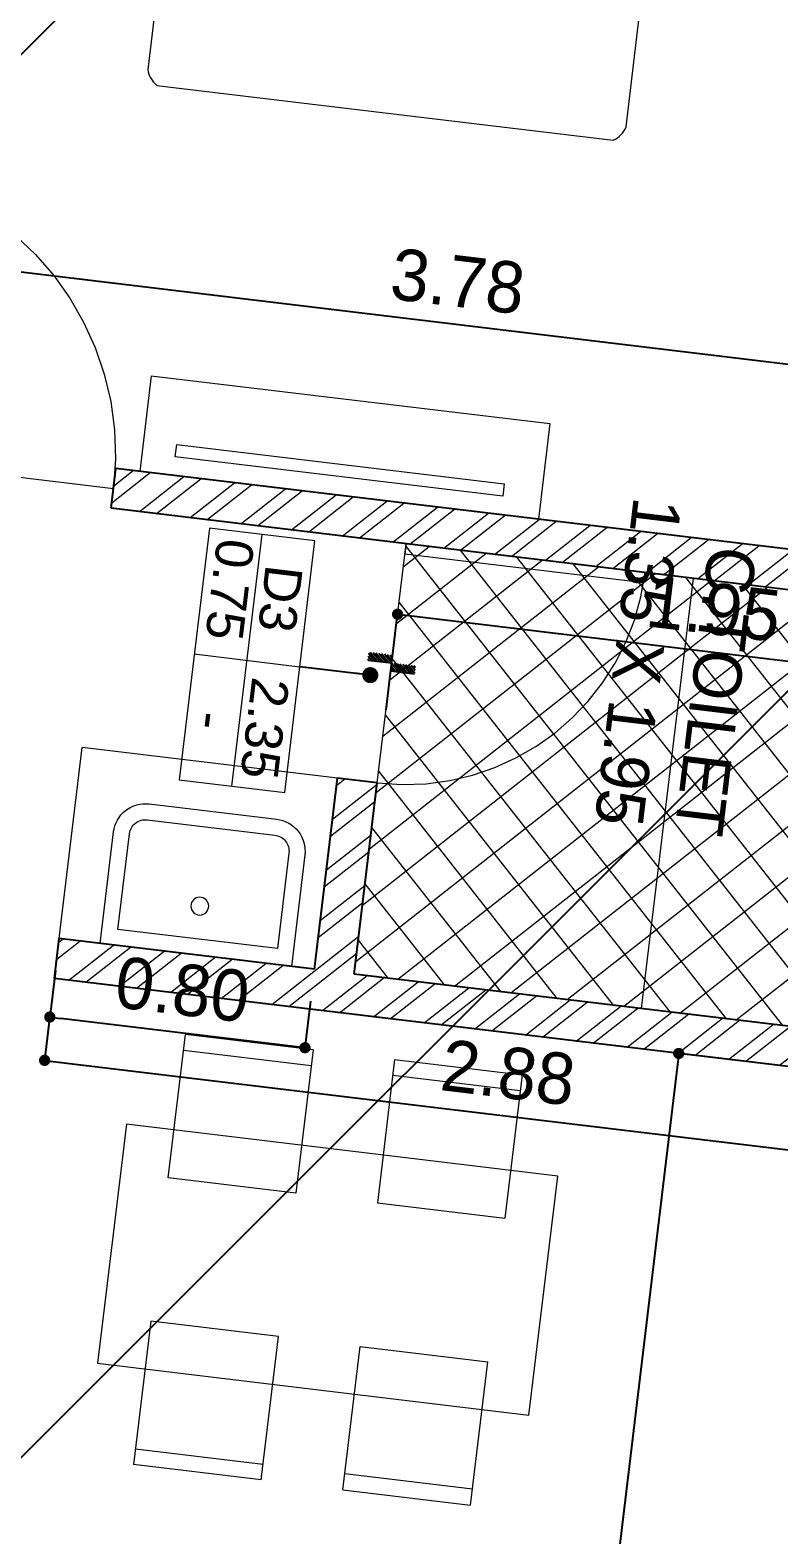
# Model space of a CAD drawing. Header units: metres. Extents: x 494 to 1845, y -666 to 1061.
# Drawn here: x 1652.3202 to 1652.4056, y 285.435 to 285.6067 of the extents above; entities that cross this region are included whole.
import ezdxf
from ezdxf.enums import TextEntityAlignment as Align

# ---------------------------------------------------------------- set-up
doc = ezdxf.new("R2010")
doc.units = ezdxf.units.M
doc.header["$MEASUREMENT"] = 0
doc.linetypes.add('1', pattern=[0])
doc.linetypes.add('ACAD_ISO02W100', pattern=[15, 12, -3])
doc.layers.get('Defpoints').update_dxf_attribs({"color": 12})
for name, color, linetype, lineweight in [('A-Furniture', 8, 'Continuous', 13), ('A-Wall Hatch', 8, 'Continuous', 9), ('DIMENSION', 8, 'Continuous', 5), ('VDA-DOOR', 23, 'Continuous', 5), ('VDA-DW TAGS', 4, 'Continuous', 9), ('VDA-FURNITURE', 8, 'Continuous', 13), ('VDA-HATCH', 8, 'Continuous', 9), ('VDA-PLUMBING', 8, 'Continuous', 13), ('VDA-WALL', 250, 'Continuous', 25)]:
    doc.layers.add(name, color=color, linetype=linetype, lineweight=lineweight)
for name, color, linetype in [('COLUMN', 1, 'Continuous'), ('TILE DROP', 180, '1'), ('VDA-TEXT', 250, '1')]:
    doc.layers.add(name, color=color, linetype=linetype)
doc.styles.add('arial', font='arial.ttf', dxfattribs={"height": 0.3})
doc.styles.add('RS', font='GOTHIC.TTF')
doc.dimstyles.new('SMALL-1', dxfattribs={"dimtxt": 0.16, "dimasz": 0.035, "dimexe": 0, "dimexo": 0.1, "dimgap": 0.05, "dimtad": 1, "dimzin": 0, "dimdsep": 46, "dimtxsty": 'RS', "dimblk": 'DOT', "dimcen": 2.5, "dimclrd": 256, "dimclre": 256, "dimclrt": 5, "dimadec": 0, "dimazin": 0, "dimtfac": 1, "dimtdec": 3, "dimtofl": 0, "dimtmove": 0, "dimatfit": 3, "dimfxl": 0, "dimtolj": 1, "dimtzin": 0, "dimarcsym": 0})
pattern_1 = [(135.0000000000001, (-4.440892098500626e-16, 0.375), (-0.004419417382415919, -0.004419417382415927), [])]

# ---------------------------------------------------------------- blocks, each defined once
blk = doc.blocks.new('zw$DE63')
at = {"layer": 'VDA-FURNITURE', "extrusion": (-1.507989483803639e-06, 1.204778851980319e-06, 0.9999999999981374)}
for p, q in [((0, 1.465385175775737), (1.737475395202637e-05, 0.03461594507098198)), ((1.799999579787254, 1.500022419262677), (0.04615342523902655, 1.500001120846719)), ((0.6923106350004673, 1.223085890640505), (0.4153841948136687, 1.500005604699254)), ((0.4153841948136687, 1.500005604699254), (0.4153875578194857, 1.223082527751103)), ((1.799999579787254, 1.500022419262677), (1.661538041196764, 1.500020737759769)), ((1.661538041196764, 1.500020737759769), (1.661556256935, 2.073787618428469e-05)), ((1.707710103131831, 2.129829954355955e-05), (1.707691887393594, 1.500021298183128)), ((1.800017794594169, 2.241926267743111e-05), (1.799999579787254, 1.500022419262677)), ((1.800017794594169, 2.241926267743111e-05), (1.799999579787254, 1.500022419262677)), ((0.6346176266670227, 1.280777497799136), (0.4153868574649096, 1.280774835497141)), ((1.246155807748437, 1.303861847263761), (1.523078884929419, 1.303865210153162)), ((1.246160851791501, 0.8884772319579497), (1.246155807748437, 1.303861847263761)), ((1.523078884929419, 1.303865210153162), (1.523083928972483, 0.8884805948473513)), ((0.4153875578194857, 1.223082527751103), (0.6923106350004673, 1.223085890640505)), ((0.646171641536057, 8.407281711697578e-06), (0.646156788803637, 1.223085330217145)), ((0.6923254877328873, 8.967705070972443e-06), (0.6923106350004673, 1.223085890640505)), ((1.523083928972483, 0.8884805948473513), (1.246160851791501, 0.8884772319579497)), ((1.5230872919783, 0.6115575178992003), (1.246164214797318, 0.6115541550097987)), ((1.246164214797318, 0.6115541550097987), (1.246169258840382, 0.1961695397039875)), ((1.523092336021364, 0.1961729025933892), (1.5230872919783, 0.6115575178992003)), ((1.246169258840382, 0.1961695397039875), (1.523092336021364, 0.1961729025933892)), ((0.04617164097726345, 1.120963133871555e-06), (1.800017794594169, 2.241926267743111e-05)), ((1.661556256935, 2.073787618428469e-05), (1.800017794594169, 2.241926267743111e-05))]:
    blk.add_line(p, q, dxfattribs=at)
at = {"layer": 'VDA-FURNITURE'}
for centre, start, end in [((0.0650025608483702, 1.426793432219711), 104.438611504063, 149.3025759873148), ((0.0650025608483702, 0.07320768862700788), 210.6974240127036, 255.5613884959456)]:
    blk.add_arc(centre, 0.07559534104429093, start, end, dxfattribs=at)
blk = doc.blocks.new('zw$DD4')
at = {"layer": 'A-Furniture', "extrusion": (1.204778837184228e-06, -1.515233374796364e-06, 0.9999999999981264)}
for p, q in [((0.300014647655189, 1.352509115007706), (0.2999982098117471, 9.115203283727169e-06)), ((1.050014647655189, 1.352499999920838), (0.300014647655189, 1.352509115007706)), ((1.049998209811747, 0), (1.050014647655189, 1.352499999920838)), ((7.973052561283112e-06, 0.8033122207270935), (1.283455640077591e-05, 1.203312220750377)), ((0.4500128347426653, 1.203306751791388), (1.283455640077591e-05, 1.203312220750377)), ((0.05001283437013626, 1.203311613062397), (0.05000797286629677, 0.8033116131555289)), ((0.4500079732388258, 0.8033067517681047), (0.4500128347426653, 1.203306751791388)), ((0.9000079724937677, 0.8033012826927006), (0.9000128349289298, 1.203301282599568)), ((0.9000128349289298, 1.203301282599568), (1.350012834183872, 1.203295813407749)), ((1.300012834370136, 1.203296421095729), (1.300007972866297, 0.8032964210724458)), ((1.350007972680032, 0.8032958133844659), (1.350012834183872, 1.203295813407749)), ((7.973052561283112e-06, 0.8033122207270935), (0.4500079732388258, 0.8033067517681047)), ((1.350007972680032, 0.8032958132680506), (0.9000079724937677, 0.8033012826927006)), ((4.861503839492798e-06, 0.5473109191516414), (0, 0.1473109192447737)), ((4.861503839492798e-06, 0.5473109192680568), (0.450004861690104, 0.547305449959822)), ((0.04999999981373549, 0.1473103115567937), (0.05000486224889755, 0.5473103114636615)), ((0.450004861690104, 0.547305449959822), (0.4500000001862645, 0.1473054499365389)), ((0.9000048618763685, 0.5472999807680026), (0.900000000372529, 0.1472999808611348)), ((1.35000486113131, 0.5472945119254291), (0.9000048618763685, 0.5472999807680026)), ((1.299999999813735, 0.147295119590126), (1.300004861317575, 0.5472951194969937)), ((1.35000486113131, 0.5472945118090138), (1.350000000558794, 0.147294511902146)), ((0, 0.1473109192447737), (0.4500000001862645, 0.1473054499365389)), ((1.350000000558794, 0.147294511902146), (0.900000000372529, 0.1472999808611348)), ((0.2999982098117471, 9.115203283727169e-06), (1.049998209811747, 0))]:
    blk.add_line(p, q, dxfattribs=at)
blk = doc.blocks.new('zw$FB86')
at = {"layer": 'VDA-FURNITURE'}
for points in [[(0, 0.4500000000007276), (0, 0.1000000000003638, 0.4142135623890781), (0.09999999999854481, 0), (0.5, 0, 0.4142135623784227), (0.5999999999985448, 0.1000000000003638), (0.5999999999985448, 0.4500000000007276)], [(0.05000000000291038, 0.4000000000014552), (0.05000000000291038, 0.09999999999672582, 0.4142135623730954), (0.09999999999854481, 0.0499999999992724), (0.5, 0.0499999999992724, 0.4142135623730952), (0.5499999999956344, 0.09999999999854481), (0.5499999999956344, 0.4000000000014552)]]:
    blk.add_lwpolyline(points, format="xyb", close=True, dxfattribs=at)
blk.add_circle((0.2941563244385179, 0.2973085056728451), 0.02777948606671998, dxfattribs=at)
blk = doc.blocks.new('_Dot')
at = {"color": 0, "linetype": 'ByBlock', "lineweight": -2}
blk.add_line((-0.5, 0), (-1, 0), dxfattribs=at)
at = {"color": 0, "linetype": 'ByBlock', "const_width": 0.5}
blk.add_lwpolyline([(-0.25, 0, 1), (0.25, 0, 1)], format="xyb", close=True, dxfattribs=at)
blk = doc.blocks.new('*D412')
at = {"layer": 'Defpoints', "color": 0, "transparency": 16777216}
for p in [(1.81503673610132, -1.580828684596781), (1.243526508736977, -5.355828684596759), (1.81503673610132, -5.355828684596759)]:
    blk.add_point(p, dxfattribs=at)
at = {"layer": 'DIMENSION', "lineweight": -2, "transparency": 16777216}
for p, q in [((1.543526508736977, -1.580828684596781), (1.243526508736977, -1.580828684596781)), ((1.243526508736977, -1.615828684596781), (1.243526508736977, -5.320828684596759)), ((1.543526508736977, -5.355828684596759), (1.243526508736977, -5.355828684596759))]:
    blk.add_line(p, q, dxfattribs=at)
at = {"layer": 'DIMENSION', "lineweight": -2, "transparency": 16777216, "xscale": 0.035, "yscale": 0.035, "zscale": 0.035}
for p, rotation in [((1.243526508736977, -1.580828684596781), 90), ((1.243526508736977, -5.355828684596759), 270)]:
    blk.add_blockref('_Dot', p, dxfattribs=dict(at, rotation=rotation))
at = {"layer": 'DIMENSION', "color": 5, "transparency": 16777216, "insert": (1.109502035589458, -3.46832868459677), "char_height": 0.16, "attachment_point": 5, "rotation": 90, "style": 'RS'}
blk.add_mtext('\\A1;3.78', dxfattribs=at)
blk = doc.blocks.new('*D413')
at = {"layer": 'Defpoints', "color": 0, "transparency": 16777216}
for p in [(-1.184967718885446, -4.455865128584321), (1.81503673610132, -4.455828684596781), (-1.184967718885446, -5.143579534033279)]:
    blk.add_point(p, dxfattribs=at)
at = {"layer": 'DIMENSION', "lineweight": -2, "transparency": 16777216}
for p, q in [((-1.184967718885446, -4.843579534033279), (-1.184967718885446, -5.143579534033279)), ((1.81503673610132, -4.843579534033279), (1.81503673610132, -5.143579534033279)), ((1.78003673610132, -5.143579534033279), (-1.149967718885446, -5.143579534033279))]:
    blk.add_line(p, q, dxfattribs=at)
at = {"layer": 'DIMENSION', "lineweight": -2, "transparency": 16777216, "xscale": 0.035, "yscale": 0.035, "zscale": 0.035, "rotation": 180}
blk.add_blockref('_Dot', (-1.184967718885446, -5.143579534033279), dxfattribs=at)
at = {"layer": 'DIMENSION', "lineweight": -2, "transparency": 16777216, "xscale": 0.035, "yscale": 0.035, "zscale": 0.035}
blk.add_blockref('_Dot', (1.81503673610132, -5.143579534033279), dxfattribs=at)
at = {"layer": 'DIMENSION', "color": 5, "transparency": 16777216, "insert": (0.3150345086079369, -5.00955506088576), "char_height": 0.16, "attachment_point": 5, "style": 'RS'}
blk.add_mtext('\\A1;3.00', dxfattribs=at)
blk = doc.blocks.new('*D415')
at = {"layer": 'Defpoints', "color": 0, "transparency": 16777216}
for p in [(2.161170617069502, -1.580828684596781), (3.290036736101229, -1.580828684596781), (3.290036736101229, -3.53082868459677)]:
    blk.add_point(p, dxfattribs=at)
at = {"layer": 'DIMENSION', "lineweight": -2, "transparency": 16777216}
for p, q in [((2.461170617069501, -1.580828684596781), (2.161170617069502, -1.580828684596781)), ((2.161170617069502, -3.49582868459677), (2.161170617069502, -1.615828684596781)), ((2.461170617069501, -3.53082868459677), (2.161170617069502, -3.53082868459677))]:
    blk.add_line(p, q, dxfattribs=at)
at = {"layer": 'DIMENSION', "lineweight": -2, "transparency": 16777216, "xscale": 0.035, "yscale": 0.035, "zscale": 0.035}
for p, rotation in [((2.161170617069502, -1.580828684596781), 90), ((2.161170617069502, -3.53082868459677), 270)]:
    blk.add_blockref('_Dot', p, dxfattribs=dict(at, rotation=rotation))
at = {"layer": 'DIMENSION', "color": 5, "transparency": 16777216, "insert": (2.027146143921983, -2.555828684596776), "char_height": 0.16, "attachment_point": 5, "rotation": 90, "style": 'RS'}
blk.add_mtext('\\A1;1.95', dxfattribs=at)
blk = doc.blocks.new('0.75M D')
at = {"layer": 'VDA-DOOR'}
for p, q in [((1526.509995614187, 329.5012788683285), (1526.478352412193, 329.5012788683285)), ((1526.478352412193, 329.5012788683285), (1526.478352412193, 328.7518346103166)), ((1526.509995614187, 328.7518346103166), (1526.509995614187, 329.5012788683285)), ((1526.478352412193, 328.7518346103166), (1526.509995614187, 328.7518346103166))]:
    blk.add_line(p, q, dxfattribs=at)
at = {"layer": 'VDA-DOOR', "linetype": 'ACAD_ISO02W100', "ltscale": 0.01}
blk.add_arc((1526.478352412193, 328.7512786623503), 0.7500002060525184, 0.04247130742754696, 90, dxfattribs=at)
blk = doc.blocks.new('0.9M D')
at = {"layer": 'VDA-DOOR'}
for p, q in [((1526.478352412193, 311.0275015007031), (1526.478352412193, 311.9268346103166)), ((1526.478352412193, 311.9268346103166), (1526.516324254587, 311.9268346103166)), ((1526.516324254587, 311.9268346103166), (1526.516324254587, 311.0275015007031)), ((1526.516324254587, 311.0275015007031), (1526.478352412193, 311.0275015007031))]:
    blk.add_line(p, q, dxfattribs=at)
at = {"layer": 'VDA-DOOR', "linetype": 'ACAD_ISO02W100', "ltscale": 0.01}
blk.add_arc((1526.478352412193, 311.9275017478761), 0.9000002472622035, 270, 359.9575286925724, dxfattribs=at)
blk = doc.blocks.new('*D433')
at = {"layer": 'Defpoints', "color": 0, "transparency": 16777216}
for p in [(3.415036736101229, -1.580828684596781), (8.240036736101274, -1.580828684596781), (8.240036736101274, -2.498410855820623)]:
    blk.add_point(p, dxfattribs=at)
at = {"layer": 'DIMENSION', "lineweight": -2, "transparency": 16777216}
for p, q in [((3.415036736101229, -2.198410855820623), (3.415036736101229, -2.498410855820623)), ((8.240036736101274, -2.198410855820623), (8.240036736101274, -2.498410855820623)), ((3.450036736101229, -2.498410855820623), (8.205036736101274, -2.498410855820623))]:
    blk.add_line(p, q, dxfattribs=at)
at = {"layer": 'DIMENSION', "lineweight": -2, "transparency": 16777216, "xscale": 0.035, "yscale": 0.035, "zscale": 0.035, "rotation": 180}
blk.add_blockref('_Dot', (3.415036736101229, -2.498410855820623), dxfattribs=at)
at = {"layer": 'DIMENSION', "lineweight": -2, "transparency": 16777216, "xscale": 0.035, "yscale": 0.035, "zscale": 0.035}
blk.add_blockref('_Dot', (8.240036736101274, -2.498410855820623), dxfattribs=at)
at = {"layer": 'DIMENSION', "color": 5, "transparency": 16777216, "insert": (5.827536736101138, -2.364386382673104), "char_height": 0.16, "attachment_point": 5, "style": 'RS'}
blk.add_mtext('\\A1;4.83', dxfattribs=at)
blk = doc.blocks.new('*D436')
at = {"layer": 'Defpoints', "color": 0, "transparency": 16777216}
for p in [(3.415036736101229, -1.580828684596781), (3.672161798546767, -1.580828684596781), (3.415036736101229, -4.455828684596781)]:
    blk.add_point(p, dxfattribs=at)
at = {"layer": 'DIMENSION', "lineweight": -2, "transparency": 16777216}
for p, q in [((3.515036736101229, -1.580828684596781), (3.672161798546767, -1.580828684596781)), ((3.672161798546767, -4.420828684596781), (3.672161798546767, -1.615828684596781)), ((3.515036736101229, -4.455828684596781), (3.672161798546767, -4.455828684596781))]:
    blk.add_line(p, q, dxfattribs=at)
at = {"layer": 'DIMENSION', "lineweight": -2, "transparency": 16777216, "xscale": 0.035, "yscale": 0.035, "zscale": 0.035}
for p, rotation in [((3.672161798546767, -1.580828684596781), 90), ((3.672161798546767, -4.455828684596781), 270)]:
    blk.add_blockref('_Dot', p, dxfattribs=dict(at, rotation=rotation))
at = {"layer": 'DIMENSION', "color": 5, "transparency": 16777216, "insert": (3.538137325399249, -3.018328684596781), "char_height": 0.16, "attachment_point": 5, "rotation": 90, "style": 'RS'}
blk.add_mtext('\\A1;2.88', dxfattribs=at)
blk = doc.blocks.new('*D437')
at = {"layer": 'Defpoints', "color": 0, "transparency": 16777216}
for p in [(3.290036736101229, -3.65582868459677), (3.290036736101229, -4.455828684596781), (3.536221782483608, -4.455828684596781)]:
    blk.add_point(p, dxfattribs=at)
at = {"layer": 'DIMENSION', "lineweight": -2, "transparency": 16777216}
for p, q in [((3.390036736101229, -3.65582868459677), (3.536221782483608, -3.65582868459677)), ((3.536221782483608, -3.69082868459677), (3.536221782483608, -4.420828684596781)), ((3.390036736101229, -4.455828684596781), (3.536221782483608, -4.455828684596781))]:
    blk.add_line(p, q, dxfattribs=at)
at = {"layer": 'DIMENSION', "lineweight": -2, "transparency": 16777216, "xscale": 0.035, "yscale": 0.035, "zscale": 0.035}
for p, rotation in [((3.536221782483608, -3.65582868459677), 90), ((3.536221782483608, -4.455828684596781), 270)]:
    blk.add_blockref('_Dot', p, dxfattribs=dict(at, rotation=rotation))
at = {"layer": 'DIMENSION', "color": 5, "transparency": 16777216, "insert": (3.402197309336089, -4.055828684596747), "char_height": 0.16, "attachment_point": 5, "rotation": 90, "style": 'RS'}
blk.add_mtext('\\A1;0.80', dxfattribs=at)
blk = doc.blocks.new('D3 F')
at = {"layer": 'VDA-DW TAGS'}
for p, q in [((1526.935698725297, 319.900243490464), (1526.935698725297, 320.2311180801943)), ((1527.330438929049, 320.0656807853292), (1526.540698725297, 320.0656807853292))]:
    blk.add_line(p, q, dxfattribs=at)
blk.add_lwpolyline([(1527.330438929049, 320.2311180801943), (1526.540698725297, 320.2311180801943), (1526.540698725297, 319.900243490464), (1527.330438929049, 319.900243490464)], close=True, dxfattribs=at)
at = {"layer": 'VDA-DW TAGS', "char_height": 0.1159809851405905, "attachment_point": 8, "style": 'arial'}
for s, insert, width in [('D3', (1526.732992233722, 320.0863422047213), 0.2822932409837917), ('2.35', (1527.139815118083, 320.0863422047213), 0.2822932409837917), ('0.75', (1526.723475923491, 319.9265632193317), 0.275840167237977), ('-', (1527.135912967001, 319.9209049098562), 0.3661736348513708)]:
    blk.add_mtext(s, dxfattribs=dict(at, insert=insert, width=width))
blk = doc.blocks.new('TT-level diff-flat-14')
at = {"layer": 'TILE DROP'}
h = blk.add_hatch(dxfattribs=at)
h.set_pattern_fill('ANSI31', color=256, scale=0.05, angle=90.00000000000006, style=0)
h.set_pattern_definition(pattern_1)
h.paths.add_polyline_path([(-0.07499999999998863, 0.02500000000000568), (-0.07499999999998863, 0), (0, 0), (0, 0.02500000000000568)])
h = blk.add_hatch(dxfattribs=at)
h.set_pattern_fill('ANSI31', color=256, scale=0.05, angle=90.00000000000006, style=0)
h.set_pattern_definition(pattern_1)
h.paths.add_polyline_path([(0, 0), (0, -0.02500000000000568), (0.07499999999998863, -0.02500000000000568), (0.07499999999998863, 0)])
for points in [[(0, 0), (-0.07499999999998863, 0)], [(0.07499999999998863, -0.02500000000000568), (0, -0.02500000000000568), (0, 0), (-0.07499999999998863, 0)]]:
    blk.add_lwpolyline(points, dxfattribs=at)
blk = doc.blocks.new('AFDADSFADSF')
at = {"layer": 'A-Wall Hatch', "ltscale": 0.1}
h = blk.add_hatch(dxfattribs=at)
h.set_pattern_fill('ANSI32', color=256, scale=0.3, angle=270)
h.set_pattern_definition([(315, (5.06503673610132, -8.955828684596781), (0.07954951288348662, 0.07954951288348659), []), (315, (5.06503673610132, -9.008861693096776), (0.07954951288348662, 0.07954951288348659), [])])
h.paths.add_polyline_path([(3.290036736101229, 0.6441713154032414), (3.415036736101229, 0.6441713154032414), (3.415036736101229, 1.544171315403275), (6.765036736101365, 1.544171315403275), (6.765036736101365, -1.880828684596736), (5.515036736101365, -1.880828684596736), (5.515036736101365, -2.005828684596736), (7.240036736101274, -2.005828684596736), (7.240036736101274, -1.880828684596736), (6.890036736101365, -1.880828684596736), (6.890036736101365, -0.5308286845967132), (7.240036736101274, -0.5308286845967132), (7.240036736101274, -0.4058286845967132), (6.890036736101365, -0.4058286845967132), (6.890036736101365, 1.669171315403275), (3.290036736101229, 1.669171315403275)])
h.paths.add_polyline_path([(-1.30996326389868, -6.805828684596747), (-1.18496326389868, -6.805828684596747), (-1.184963263898683, 0.9441713154031959), (0.1650367361012286, 0.9441713154031959), (0.1650367361012286, -0.005828684596792755), (0.2900367361012286, -0.005828684596792755), (0.2900367361012286, 1.069171315403196), (-1.30996326389868, 1.069171315403196)])
h.paths.add_polyline_path([(-0.4349632638986805, -1.580828684596781), (1.81503673610132, -1.580828684596781), (1.81503673610132, -4.455828684596781), (1.94003673610132, -4.455828684596781), (1.94003673610132, -1.580828684596781), (2.31503673610132, -1.580828684596781), (2.31503673610132, -1.455828684596781), (0.2900367361012286, -1.455828684596781), (0.2900367361012286, -0.6058286845968155), (0.1650367361012286, -0.6058286845968155), (0.1650367361012286, -1.455828684596781), (-0.4349632638986805, -1.455828684596781)])
h.paths.add_polyline_path([(2.84003673610141, -5.480828684596759), (4.94003673610132, -5.480828684596759), (4.94003673610132, -8.955828684596781), (5.06503673610132, -8.955828684596781), (5.06503673610132, -5.355828684596759), (2.84003673610141, -5.355828684596759)])
h.paths.add_polyline_path([(7.365036736101274, -5.480828684596759), (7.365036736101274, -7.40582868459677), (7.490036736101274, -7.40582868459677), (7.490036736101274, -5.480828684596759), (8.365036736101274, -5.480828684596759), (8.365036736101274, -0.4058286845967132), (8.240036736101274, -0.4058286845967132), (8.240036736101274, -5.355828684596759), (7.365036736101274, -5.355828684596759)])
h.paths.add_polyline_path([(2.915036736101229, -1.580689237993226), (2.915036736101229, -1.455828684596781), (3.290036736101229, -1.455828684596781), (3.290036736101229, -0.5558286845968041), (3.415036736101229, -0.5558286845968041), (3.415036736101229, -1.455828684596781), (4.31503673610132, -1.455828684596781), (4.31503673610132, -2.005828684596793), (4.19003673610132, -2.005828684596793), (4.19003673610132, -1.580828684596781), (3.415036736101229, -1.580828684596781), (3.415036736101229, -4.455828684596781), (3.290036736101229, -4.455828684596781), (3.290036736101229, -3.65582868459677), (2.69003673610132, -3.65582868459677), (2.69003673610132, -3.53082868459677), (3.290036736101229, -3.53082868459677), (3.290036736101229, -1.580828684596781), (2.920939464753019, -1.580828684596781), (2.920939464753019, -1.580689237993226)])
h.paths.add_polyline_path([(1.215036736101319, -5.480828684596759), (1.81503673610132, -5.480828684596759), (1.81503673610132, -8.955828684596781), (1.94003673610132, -8.955828684596781), (1.94003673610132, -5.355828684596759), (1.215036736101319, -5.355828684596759)])
h.paths.add_polyline_path([(-1.18496326389868, -5.480828684596759), (-1.18496326389868, -5.355828684596759), (-0.5849632638986805, -5.355828684596759), (-0.5849632638986805, -5.480828684596759)])
h.paths.add_polyline_path([(6.865036736101274, -5.480828684596759), (6.865036736101274, -5.355828684596759), (7.365036736101274, -5.355828684596759), (7.365036736101274, -5.480828684596759)])
at = {"layer": 'VDA-HATCH'}
h = blk.add_hatch(dxfattribs=at)
h.set_pattern_fill('ANSI37', color=43)
h.set_pattern_definition([(45, (-42544.27575236411, 14916.82376879091), (-0.08838834764831846, 0.08838834764831846), []), (135, (-42544.27575236411, 14916.82376879091), (-0.08838834764831845, -0.08838834764831843), [])])
h.paths.add_polyline_path([(0.1650367361012286, -1.455828684596781), (-1.18496326389868, -1.455828684596781), (-1.18496326389868, 0.9441713154031959), (0.1650367361012286, 0.9441713154031959)])
h.paths.add_polyline_path([(3.290036736101229, -3.53082868459677), (1.94003673610132, -3.53082868459677), (1.94003673610132, -1.580828684596781), (3.290036736101229, -1.580828684596781)])
at = {"layer": 'VDA-DOOR'}
for p, q in [((2.69003673610132, -3.53082868459677), (1.94003673610132, -3.53082868459677)), ((1.877536736400998, -5.355828684596759), (1.877536736400998, -4.455828684596781))]:
    blk.add_line(p, q, dxfattribs=at)
at = {"layer": 'VDA-FURNITURE'}
for p, q in [((1.94003673610132, -2.630828684596793), (3.290036736101229, -2.630828684596793)), ((1.51503812129522, -4.380844554925716), (1.515038116624055, -3.130846155629115)), ((1.515038116624055, -3.130846155629115), (1.81503673610132, -3.130846155629115)), ((2.69003673610132, -3.65582868459677), (2.69003673610132, -4.455828684596781)), ((1.51503812129522, -4.380844554925716), (1.81503673610132, -4.380844554925716)), ((3.290036736101229, -4.455828684596781), (2.69003673610132, -4.455828684596781))]:
    blk.add_line(p, q, dxfattribs=at)
blk.add_lwpolyline([(1.757159582077293, -4.276410234320792), (1.718022339053277, -4.276410234506329), (1.718022334156558, -3.249707019233028), (1.757159577180573, -3.249707019047491)], close=True, dxfattribs=at)
at = {"layer": 'VDA-WALL'}
for p, q in [((1.81503673610132, -1.580828684596781), (1.81503673610132, -4.455828684596781)), ((1.94003673610132, -1.580828684596781), (1.94003673610132, -4.455828684596781)), ((3.290036736101229, -1.580828684596781), (3.290036736101229, -3.53082868459677)), ((3.415036736101229, -1.580828684596781), (3.415036736101229, -4.455828684596781)), ((3.290036736101229, -3.53082868459677), (2.69003673610132, -3.53082868459677)), ((2.69003673610132, -3.53082868459677), (2.69003673610132, -3.65582868459677)), ((3.290036736101229, -3.65582868459677), (2.69003673610132, -3.65582868459677)), ((3.290036736101229, -3.65582868459677), (3.290036736101229, -4.455828684596781)), ((1.94003673610132, -4.455828684596781), (1.81503673610132, -4.455828684596781)), ((3.415036736101229, -4.455828684596781), (3.290036736101229, -4.455828684596781))]:
    blk.add_line(p, q, dxfattribs=at)
at = {"rotation": 90}
blk.add_blockref('TT-level diff-flat-14', (2.31503673610132, -3.53082868459677), dxfattribs=at)
at = {"layer": 'VDA-FURNITURE'}
for name, p, rotation in [('zw$DD4', (4.889338885981033, -2.826900274489162), 180.0000002734221), ('zw$DE63', (0.6150324611662654, -3.005844794854056), 180.0000002734843)]:
    blk.add_blockref(name, p, dxfattribs=dict(at, rotation=rotation))
at = {"layer": 'VDA-HATCH'}
for name, p in [('0.75M D', (-1524.538315676092, -332.2826632949134)), ('D3 F', (-1524.576041326769, -324.0445337518576))]:
    blk.add_blockref(name, p, dxfattribs=at)
at = {"layer": 'VDA-HATCH', "xscale": -1, "rotation": 270}
blk.add_blockref('0.9M D', (-310.049297873916, -1531.834181096789), dxfattribs=at)
at = {"layer": 'VDA-PLUMBING', "xscale": -1, "rotation": 270.0000002737259}
blk.add_blockref('zw$FB86', (2.840036736100501, -4.327850345867546), dxfattribs=at)
at = {"layer": 'VDA-TEXT', "insert": (2.73253238641837, -2.444316772997979), "char_height": 0.15, "width": 1.314504061156185e-11, "attachment_point": 3, "style": 'arial'}
blk.add_mtext('\\pi0.58873;{\\fCentury Gothic|b0|i0|c0|p34;C.TOILET  }\\P\\pi0.47733;{\\fCentury Gothic|b0|i0|c0|p34;1.35 X 1.95}', dxfattribs=at)
at = {"layer": 'DIMENSION'}
for base, p1, p2, picture, middle in [((1.243526508736977, -5.355828684596759), (1.81503673610132, -1.580828684596781), (1.81503673610132, -5.355828684596759), '*D412', (1.243526508736977, -3.46832868459677)), ((3.536221782483608, -4.455828684596781), (3.290036736101229, -3.65582868459677), (3.290036736101229, -4.455828684596781), '*D437', (3.536221782483608, -4.055828684596747))]:
    dim = blk.add_linear_dim(base=base, p1=p1, p2=p2, angle=90, dimstyle='SMALL-1', dxfattribs=at)
    dim.commit()
    dim.dimension.update_dxf_attribs({"geometry": picture, "text_midpoint": middle, "dimtype": 160})
for base, p1, p2, picture, middle in [((2.161170617069502, -1.580828684596781), (3.290036736101229, -3.53082868459677), (3.290036736101229, -1.580828684596781), '*D415', (2.027146143921983, -2.555828684596776)), ((3.672161798546767, -1.580828684596781), (3.415036736101229, -4.455828684596781), (3.415036736101229, -1.580828684596781), '*D436', (3.538137325399249, -3.018328684596781))]:
    dim = blk.add_linear_dim(base=base, p1=p1, p2=p2, angle=90, dimstyle='SMALL-1', dxfattribs=at)
    dim.commit()
    dim.dimension.update_dxf_attribs({"geometry": picture, "text_midpoint": middle})
dim = blk.add_linear_dim(base=(8.240036736101274, -2.498410855820623), p1=(3.415036736101229, -1.580828684596781), p2=(8.240036736101274, -1.580828684596781), dimstyle='SMALL-1', dxfattribs=at)
dim.commit()
dim.dimension.update_dxf_attribs({"geometry": '*D433', "text_midpoint": (5.827536736101138, -2.498410855820623), "dimtype": 160})
dim = blk.add_linear_dim(base=(-1.184967718885446, -5.143579534033279), p1=(1.81503673610132, -4.455828684596781), p2=(-1.184967718885446, -4.455865128584321), dimstyle='SMALL-1', dxfattribs=at)
dim.commit()
dim.dimension.update_dxf_attribs({"geometry": '*D413', "text_midpoint": (0.3150345086079369, -5.00955506088576)})
blk.add_leader([(2.359657398527133, -3.592510836901795), (2.359657398527133, -3.813415671662938)], dimstyle='SMALL-1', override={"dimasz": 0.05, "dimclrd": 4, "dimldrblk": 'Dot'}, dxfattribs=at)
blk = doc.blocks.new('zw$2126')
blk.add_blockref('AFDADSFADSF', (64.88264347273389, 9.597249748787931))
at = {"layer": 'COLUMN', "style": 'arial'}
blk.add_attdef('SA2', text='', height=0.2, dxfattribs=at).set_placement((23.5857722090484, 1.822347833846607), align=Align.CENTER)
blk = doc.blocks.new('zw$2024')
at = {"layer": 'COLUMN', "color": 2, "lineweight": 30, "xscale": 0.040454025344065, "yscale": 0.040454025344065, "zscale": 0.040454025344065, "rotation": 263.1416268303429}
blk.add_blockref('zw$2126', (0.4407994604573449, 7.510580479510105), dxfattribs=at)
blk = doc.blocks.new('DAFASDFDFA')
h = blk.add_hatch()
h.set_pattern_fill('ANSI31', color=8)
h.set_pattern_definition([(45, (-5.136796944825846, 44.36925538582364), (-0.08838834764831845, 0.08838834764831845), [])])
h.paths.add_polyline_path([(-5.136796944825846, 47.76988869920024), (-3.653442929462472, 47.76988869920024), (-3.653442929462472, 44.36925538582364), (-5.136796944825846, 44.36925538582364)])
at = {"color": 3}
blk.add_blockref('zw$2024', (-4.913074283928836, 40.33837650708267), dxfattribs=at)

msp = doc.modelspace()

# ---------------------------------------------------------------- block references
at = {"layer": 'VDA-WALL', "xscale": 0.9052046613064094, "yscale": 0.9052046613064094, "zscale": 0.9052046613064094}
msp.add_blockref('DAFASDFDFA', (1656.483033480563, 244.6909979684724), dxfattribs=at)

doc.saveas('drawing.dxf')
